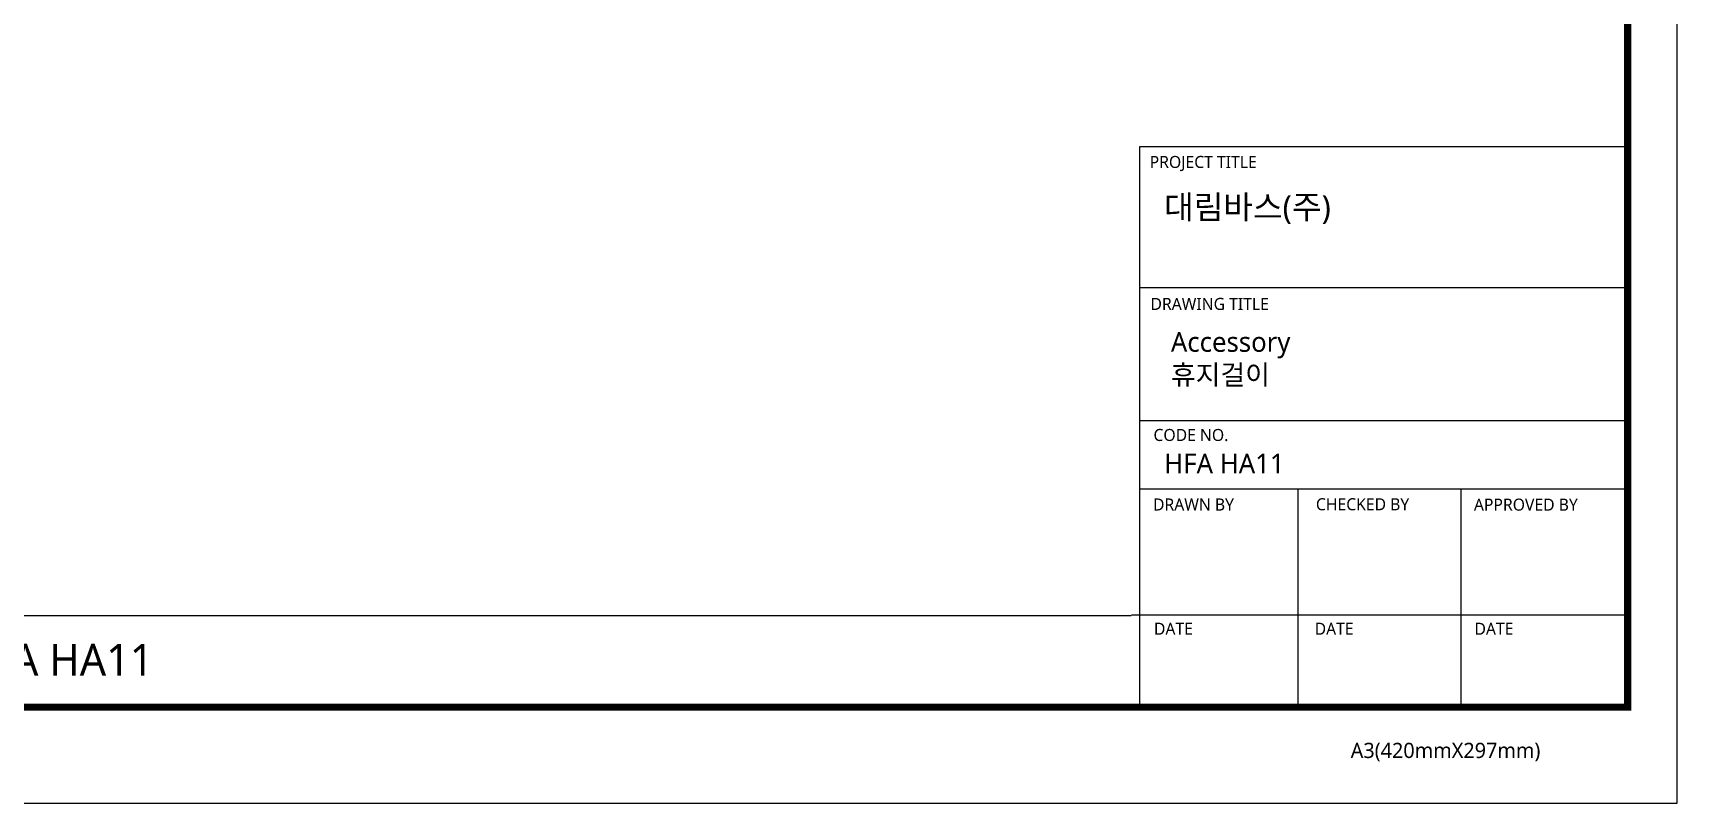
# Model space of a CAD drawing. Extents: x 16296675827 to 16296676478, y -37409618710 to -37409618233.
# Drawn here: x 16296676127.5 to 16296676477.8, y -37409618710.2 to -37409618546.1 of the extents above; entities that cross this region are included whole.
import ezdxf

# ---------------------------------------------------------------- set-up
doc = ezdxf.new("R2010")
doc.units = 0
doc.header["$LTSCALE"] = 10
doc.header["$MEASUREMENT"] = 0
doc.layers.get('0').update_dxf_attribs({"linetype": 'CONTINUOUS'})
doc.styles.add('Daelim Dimension', font='NanumGothic.ttf')

msp = doc.modelspace()

# ---------------------------------------------------------------- linework, layer by layer
at = {"color": 5, "ltscale": 40}
for p, q in [((16296676467.3, -37409618570.35), (16296676363.26, -37409618570.35)), ((16296676467.3, -37409618600.42), (16296676363.26, -37409618600.42)), ((16296676467.3, -37409618600.42), (16296676363.26, -37409618600.42)), ((16296676467.3, -37409618628.71), (16296676363.26, -37409618628.71)), ((16296676467.3, -37409618628.71), (16296676363.26, -37409618628.71)), ((16296676467.3, -37409618643.31), (16296676363.26, -37409618643.31)), ((16296676467.3, -37409618643.31), (16296676363.26, -37409618643.31)), ((16296676397.05, -37409618643.31), (16296676397.05, -37409618689.75)), ((16296676431.74, -37409618643.31), (16296676431.74, -37409618689.75)), ((16296676467.3, -37409618670.14), (16296676361.62, -37409618670.14)), ((16296676467.3, -37409618670.14), (16296676364.07, -37409618670.14)), ((16296676467.3, -37409618689.75), (16296676378.14, -37409618689.75))]:
    msp.add_line(p, q, dxfattribs=at)
at = {"color": 5, "ltscale": 0.5}
msp.add_line((16296676363.26, -37409618570.35), (16296676363.26, -37409618690.38), dxfattribs=at)
at = {"color": 5}
msp.add_line((16296675837.3, -37409618670.21), (16296676361.49, -37409618670.21), dxfattribs=at)
at = {"ltscale": 0.5}
msp.add_lwpolyline([(16296675826.83, -37409618710.18), (16296676477.83, -37409618710.18), (16296676477.83, -37409618233.18), (16296675826.83, -37409618233.18)], close=True, dxfattribs=at)
at = {"color": 5, "linetype": 'ByBlock', "lineweight": 200, "const_width": 1.5}
msp.add_lwpolyline([(16296675837.3, -37409618689.75), (16296676467.3, -37409618689.75), (16296676467.3, -37409618244.25), (16296675837.3, -37409618244.25)], close=True, dxfattribs=at)

# ---------------------------------------------------------------- texts
at = {"color": 5, "ltscale": 40, "style": 'Daelim Dimension'}
for s, height, p in [('PROJECT TITLE', 2.569, (16296676365.46, -37409618574.88)), ('DRAWING TITLE', 2.569, (16296676365.63, -37409618605.12)), ('CODE NO.', 2.569, (16296676366.27, -37409618633.04)), ('CHECKED BY', 2.569, (16296676400.88, -37409618647.8)), ('DRAWN BY', 2.569, (16296676366.17, -37409618647.85)), ('APPROVED BY', 2.569, (16296676434.54, -37409618647.88)), ('DATE', 2.569, (16296676366.37, -37409618674.32)), ('DATE', 2.569, (16296676400.61, -37409618674.32)), ('DATE', 2.569, (16296676434.66, -37409618674.32)), ('A3(420mmX297mm)', 3.2424, (16296676408.29, -37409618700.57))]:
    msp.add_text(s, height=height, dxfattribs=at).set_placement(p)
at = {"attachment_point": 1, "style": 'Daelim Dimension'}
for s, insert, char_height, width in [('대림바스(주)', (16296676368.52, -37409618580.68), 5.036, 80.9399), (' Accessory\\P {\\fGulim|b0|i0|c129|p50;휴지걸이}', (16296676368.56, -37409618609.83), 4.2041, 70.7511), ('HFA HA11', (16296676368.56, -37409618635.72), 4.204, 70.7511)]:
    msp.add_mtext(s, dxfattribs=dict(at, insert=insert, char_height=char_height, width=width))
at = {"color": 2, "insert": (16296675954.18, -37409618676.26), "char_height": 6.7566, "width": 277.608, "attachment_point": 1, "style": 'Daelim Dimension'}
msp.add_mtext('{\\fGulim|b0|i0|c129|p50;대림}바스(주) Parts_Accessory_{\\fGulim|b0|i0|c129|p50;휴지걸이}_HFA HA11', dxfattribs=at)

doc.saveas('drawing.dxf')
